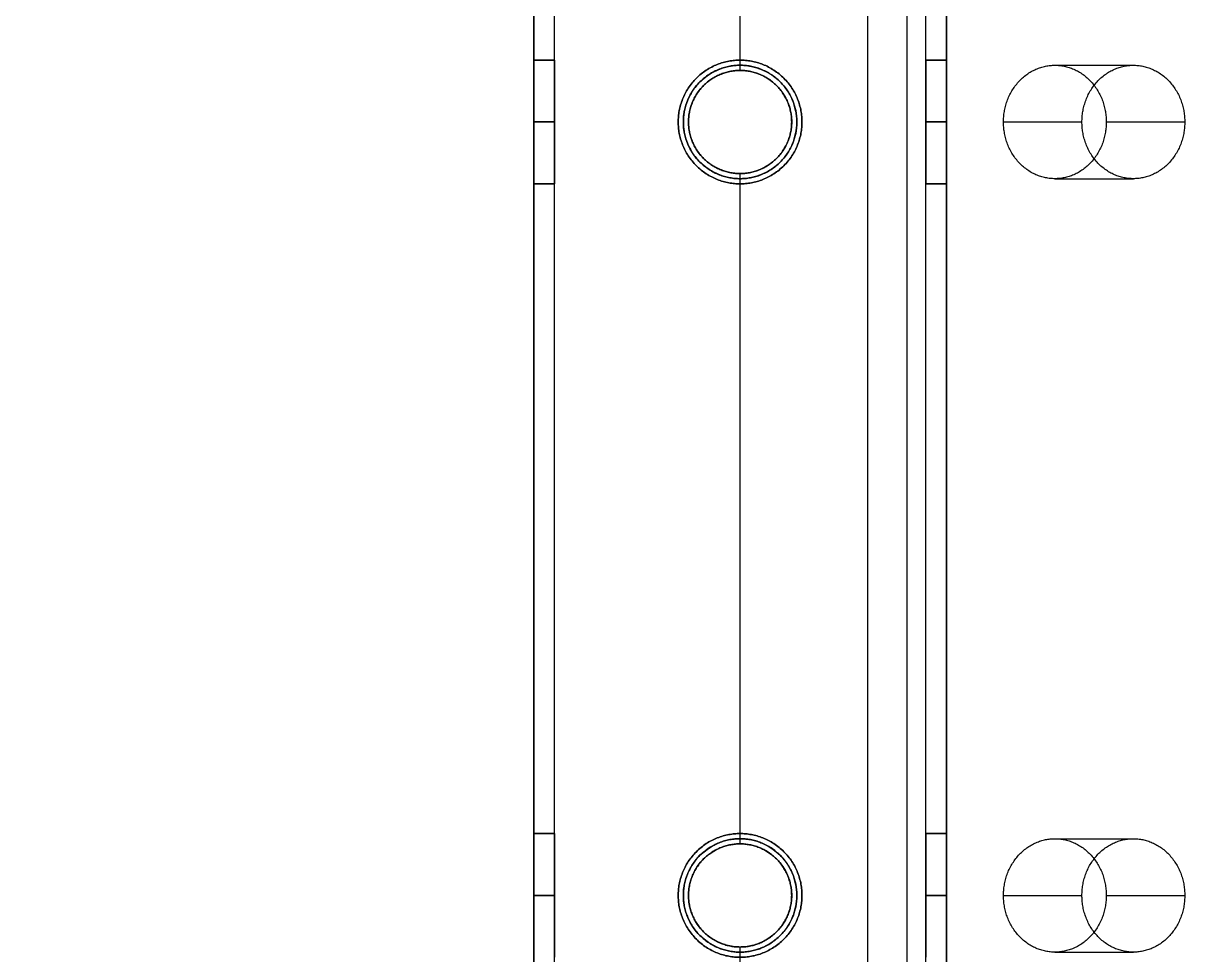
# Model space of a CAD drawing. Header units: millimetres. Extents: x -6529 to 809, y -8611 to 207.
# Drawn here: x -4729.6 to -4617, y -4998.1 to -4907.8 of the extents above; entities that cross this region are included whole.
import ezdxf

# ---------------------------------------------------------------- set-up
doc = ezdxf.new("R2010")
doc.units = ezdxf.units.MM
doc.header["$MEASUREMENT"] = 0
for name, color, linetype, true_color in [('gaten$11mm', 7, 'Continuous', 0xff6a35), ('platen', 7, 'Continuous', 0x007f00), ('staal', 5, 'Continuous', 0x0000ff)]:
    doc.layers.add(name, color=color, linetype=linetype, true_color=true_color)

# ---------------------------------------------------------------- blocks, each defined once
blk = doc.blocks.new('plaat base')
at = {"layer": 'platen'}
for p, q in [((1145.5, 43.5), (1145.5, 43.5, 18)), ((1220.5, 43.5), (1220.5, 43.5, 18)), ((1140, 38), (1140, 38, 18)), ((1151, 38), (1151, 38, 18)), ((1215, 38), (1215, 38, 18)), ((1226, 38), (1226, 38, 18)), ((1145.5, 32.5), (1145.5, 32.5, 18)), ((1220.5, 32.5), (1220.5, 32.5, 18)), ((20, -32), (20, -32, 18)), ((14.5, -37.5), (14.5, -37.5, 18)), ((25.5, -37.5), (25.5, -37.5, 18)), ((20, -43), (20, -43, 18)), ((20, -107), (20, -107, 18)), ((14.5, -112.5), (14.5, -112.5, 18)), ((25.5, -112.5), (25.5, -112.5, 18)), ((20, -118), (20, -118, 18))]:
    blk.add_line(p, q, dxfattribs=at)
for points in [[(1258, 58), (1108, 58), (958, 58)], [(1258, 58, 18), (1108, 58, 18), (958, 58, 18)], [(1258, 58, 9), (1108, 58, 9), (958, 58, 9)], [(0, 0), (0, -150), (0, -300)], [(0, 0, 18), (0, -150, 18), (0, -300, 18)], [(0, 0, 9), (0, -150, 9), (0, -300, 9)]]:
    blk.add_open_spline(points, degree=2, dxfattribs=at)
for points in [[(1145.5, 43.5), (1151, 43.5), (1151, 38), (1151, 32.5), (1145.5, 32.5), (1140, 32.5), (1140, 38), (1140, 43.5), (1145.5, 43.5)], [(1145.5, 43.5, 18), (1151, 43.5, 18), (1151, 38, 18), (1151, 32.5, 18), (1145.5, 32.5, 18), (1140, 32.5, 18), (1140, 38, 18), (1140, 43.5, 18), (1145.5, 43.5, 18)], [(1220.5, 43.5), (1226, 43.5), (1226, 38), (1226, 32.5), (1220.5, 32.5), (1215, 32.5), (1215, 38), (1215, 43.5), (1220.5, 43.5)], [(1220.5, 43.5, 18), (1226, 43.5, 18), (1226, 38, 18), (1226, 32.5, 18), (1220.5, 32.5, 18), (1215, 32.5, 18), (1215, 38, 18), (1215, 43.5, 18), (1220.5, 43.5, 18)], [(25.5, -37.5), (25.5, -43), (20, -43), (14.5, -43), (14.5, -37.5), (14.5, -32), (20, -32), (25.5, -32), (25.5, -37.5)], [(25.5, -37.5, 18), (25.5, -43, 18), (20, -43, 18), (14.5, -43, 18), (14.5, -37.5, 18), (14.5, -32, 18), (20, -32, 18), (25.5, -32, 18), (25.5, -37.5, 18)], [(25.5, -112.5), (25.5, -118), (20, -118), (14.5, -118), (14.5, -112.5), (14.5, -107), (20, -107), (25.5, -107), (25.5, -112.5)], [(25.5, -112.5, 18), (25.5, -118, 18), (20, -118, 18), (14.5, -118, 18), (14.5, -112.5, 18), (14.5, -107, 18), (20, -107, 18), (25.5, -107, 18), (25.5, -112.5, 18)]]:
    blk.add_rational_spline(points, [1, 0.707106781187, 1, 0.707106781187, 1, 0.707106781187, 1, 0.707106781187, 1], degree=2, knots=[-31.415927, -31.415927, -31.415927, -23.561945, -23.561945, -15.707963, -15.707963, -7.853982, -7.853982, 0, 0, 0], dxfattribs=at)
blk = doc.blocks.new('top plaat')
at = {"layer": 'platen'}
for p, q in [((20, -50), (20, -50, 18)), ((14.5, -55.5), (14.5, -55.5, 18)), ((25.5, -55.5), (25.5, -55.5, 18)), ((20, -61), (20, -61, 18)), ((20, -125), (20, -125, 18)), ((14.5, -130.5), (14.5, -130.5, 18)), ((25.5, -130.5), (25.5, -130.5, 18)), ((20, -136), (20, -136, 18))]:
    blk.add_line(p, q, dxfattribs=at)
for points in [[(0, 0), (0, -309), (0, -618), (0, -927), (0, -1236)], [(0, 0, 18), (0, -309, 18), (0, -618, 18), (0, -927, 18), (0, -1236, 18)], [(0, 0, 9), (0, -309, 9), (0, -618, 9), (0, -927, 9), (0, -1236, 9)]]:
    blk.add_open_spline(points, degree=2, knots=[4655.052018, 4655.052018, 4655.052018, 5274.345164, 5274.345164, 5893.638309, 5893.638309, 5893.638309], dxfattribs=at)
for points, knots in [([(25.5, -55.5), (25.5, -61), (20, -61), (14.5, -61), (14.5, -55.5), (14.5, -50), (20, -50), (25.5, -50), (25.5, -55.5)], [-31.415927, -31.415927, -31.415927, -23.561945, -23.561945, -15.707963, -15.707963, -7.853982, -7.853982, 0, 0, 0]), ([(25.5, -55.5, 18), (25.5, -61, 18), (20, -61, 18), (14.5, -61, 18), (14.5, -55.5, 18), (14.5, -50, 18), (20, -50, 18), (25.5, -50, 18), (25.5, -55.5, 18)], [-31.415927, -31.415927, -31.415927, -23.561945, -23.561945, -15.707963, -15.707963, -7.853982, -7.853982, 0, 0, 0]), ([(25.5, -55.5, 9), (25.5, -50, 9), (20, -50, 9), (14.5, -50, 9), (14.5, -55.5, 9), (14.5, -61, 9), (20, -61, 9), (25.5, -61, 9), (25.5, -55.5, 9)], [0, 0, 0, 7.853982, 7.853982, 15.707963, 15.707963, 23.561945, 23.561945, 31.415927, 31.415927, 31.415927]), ([(25.5, -130.5), (25.5, -136), (20, -136), (14.5, -136), (14.5, -130.5), (14.5, -125), (20, -125), (25.5, -125), (25.5, -130.5)], [-31.415927, -31.415927, -31.415927, -23.561945, -23.561945, -15.707963, -15.707963, -7.853982, -7.853982, 0, 0, 0]), ([(25.5, -130.5, 18), (25.5, -136, 18), (20, -136, 18), (14.5, -136, 18), (14.5, -130.5, 18), (14.5, -125, 18), (20, -125, 18), (25.5, -125, 18), (25.5, -130.5, 18)], [-31.415927, -31.415927, -31.415927, -23.561945, -23.561945, -15.707963, -15.707963, -7.853982, -7.853982, 0, 0, 0]), ([(25.5, -130.5, 9), (25.5, -125, 9), (20, -125, 9), (14.5, -125, 9), (14.5, -130.5, 9), (14.5, -136, 9), (20, -136, 9), (25.5, -136, 9), (25.5, -130.5, 9)], [0, 0, 0, 7.853982, 7.853982, 15.707963, 15.707963, 23.561945, 23.561945, 31.415927, 31.415927, 31.415927])]:
    blk.add_rational_spline(points, [1, 0.707106781187, 1, 0.707106781187, 1, 0.707106781187, 1, 0.707106781187, 1], degree=2, knots=knots, dxfattribs=at)

msp = doc.modelspace()

# ---------------------------------------------------------------- linework, layer by layer
at = {"layer": 'gaten$11mm'}
for centre in [(-4660.11, -4917.39), (-4660.11, -4992.39)]:
    msp.add_circle(centre, 5.5, dxfattribs=at)
at = {"layer": 'gaten$11mm', "extrusion": (1, 2.22045e-16, 0)}
for centre in [(-4917.39, 20, -4640.11), (-4992.39, 20, -4640.11)]:
    msp.add_circle(centre, 5.5, dxfattribs=at)
at = {"layer": 'staal'}
for p, q in [((-4680.11, -4911.39, 1296), (-4678.11, -4911.39, 1296)), ((-4678.11, -4911.39, 20), (-4680.11, -4911.39, 20)), ((-4660.11, -4911.39, 38), (-4660.11, -4911.39, 40)), ((-4660.11, -4911.39), (-4660.11, -4911.39, 2)), ((-4642.11, -4911.39, 1296), (-4640.11, -4911.39, 1296)), ((-4640.11, -4911.39, 20), (-4642.11, -4911.39, 20)), ((-4660.11, -4912.39, 1314), (-4660.11, -4912.39, 1316)), ((-4660.11, -4912.39, 1276), (-4660.11, -4912.39, 1278)), ((-4680.11, -4917.39, 1290), (-4678.11, -4917.39, 1290)), ((-4680.11, -4917.39, 1302), (-4678.11, -4917.39, 1302)), ((-4678.11, -4917.39, 14), (-4680.11, -4917.39, 14)), ((-4678.11, -4917.39, 26), (-4680.11, -4917.39, 26)), ((-4666.11, -4917.39, 38), (-4666.11, -4917.39, 40)), ((-4666.11, -4917.39), (-4666.11, -4917.39, 2)), ((-4665.11, -4917.39, 1276), (-4665.11, -4917.39, 1278)), ((-4665.11, -4917.39, 1314), (-4665.11, -4917.39, 1316)), ((-4655.11, -4917.39, 1314), (-4655.11, -4917.39, 1316)), ((-4655.11, -4917.39, 1276), (-4655.11, -4917.39, 1278)), ((-4654.11, -4917.39, 38), (-4654.11, -4917.39, 40)), ((-4654.11, -4917.39), (-4654.11, -4917.39, 2)), ((-4642.11, -4917.39, 1290), (-4640.11, -4917.39, 1290)), ((-4642.11, -4917.39, 1302), (-4640.11, -4917.39, 1302)), ((-4640.11, -4917.39, 14), (-4642.11, -4917.39, 14)), ((-4640.11, -4917.39, 26), (-4642.11, -4917.39, 26)), ((-4660.11, -4922.39, 1314), (-4660.11, -4922.39, 1316)), ((-4660.11, -4922.39, 1276), (-4660.11, -4922.39, 1278)), ((-4680.11, -4923.39, 1296), (-4678.11, -4923.39, 1296)), ((-4678.11, -4923.39, 20), (-4680.11, -4923.39, 20)), ((-4660.11, -4923.39, 38), (-4660.11, -4923.39, 40)), ((-4660.11, -4923.39), (-4660.11, -4923.39, 2)), ((-4642.11, -4923.39, 1296), (-4640.11, -4923.39, 1296)), ((-4640.11, -4923.39, 20), (-4642.11, -4923.39, 20)), ((-4680.11, -4986.39, 1296), (-4678.11, -4986.39, 1296)), ((-4678.11, -4986.39, 20), (-4680.11, -4986.39, 20)), ((-4660.11, -4986.39, 38), (-4660.11, -4986.39, 40)), ((-4660.11, -4986.39), (-4660.11, -4986.39, 2)), ((-4642.11, -4986.39, 1296), (-4640.11, -4986.39, 1296)), ((-4640.11, -4986.39, 20), (-4642.11, -4986.39, 20)), ((-4660.11, -4987.39, 1314), (-4660.11, -4987.39, 1316)), ((-4660.11, -4987.39, 1276), (-4660.11, -4987.39, 1278)), ((-4680.11, -4992.39, 1290), (-4678.11, -4992.39, 1290)), ((-4680.11, -4992.39, 1302), (-4678.11, -4992.39, 1302)), ((-4678.11, -4992.39, 14), (-4680.11, -4992.39, 14)), ((-4678.11, -4992.39, 26), (-4680.11, -4992.39, 26)), ((-4666.11, -4992.39, 38), (-4666.11, -4992.39, 40)), ((-4666.11, -4992.39), (-4666.11, -4992.39, 2)), ((-4665.11, -4992.39, 1276), (-4665.11, -4992.39, 1278)), ((-4665.11, -4992.39, 1314), (-4665.11, -4992.39, 1316)), ((-4655.11, -4992.39, 1314), (-4655.11, -4992.39, 1316)), ((-4655.11, -4992.39, 1276), (-4655.11, -4992.39, 1278)), ((-4654.11, -4992.39, 38), (-4654.11, -4992.39, 40)), ((-4654.11, -4992.39), (-4654.11, -4992.39, 2)), ((-4642.11, -4992.39, 1290), (-4640.11, -4992.39, 1290)), ((-4642.11, -4992.39, 1302), (-4640.11, -4992.39, 1302)), ((-4640.11, -4992.39, 14), (-4642.11, -4992.39, 14)), ((-4640.11, -4992.39, 26), (-4642.11, -4992.39, 26)), ((-4660.11, -4997.39, 1314), (-4660.11, -4997.39, 1316)), ((-4660.11, -4997.39, 1276), (-4660.11, -4997.39, 1278))]:
    msp.add_line(p, q, dxfattribs=at)
for points in [[(-4640.11, -5087.89), (-5956.11, -5087.89), (-5956.11, -3771.89), (-4640.11, -3771.89)], [(-4680.11, -5047.89), (-5916.11, -5047.89), (-5916.11, -3811.89), (-4680.11, -3811.89)]]:
    msp.add_lwpolyline(points, close=True, dxfattribs=at)
for centre in [(-4660.11, -4917.39, 1276), (-4660.11, -4917.39, 1315), (-4660.11, -4917.39, 1277), (-4660.11, -4992.39, 1276), (-4660.11, -4992.39, 1315), (-4660.11, -4992.39, 1277)]:
    msp.add_circle(centre, 5, dxfattribs=at)
for points in [[(-4640.11, -5087.89, 1276), (-4640.11, -4429.89, 1276), (-4640.11, -3771.89, 1276)], [(-4640.11, -5087.89, 1316), (-4640.11, -4429.89, 1316), (-4640.11, -3771.89, 1316)], [(-4640.11, -5087.89), (-4640.11, -4429.89), (-4640.11, -3771.89)], [(-4640.11, -5087.89, 40), (-4640.11, -4429.89, 40), (-4640.11, -3771.89, 40)], [(-4642.11, -5085.89, 1314), (-4642.11, -4429.89, 1314), (-4642.11, -3773.89, 1314)], [(-4642.11, -5085.89, 1278), (-4642.11, -4429.89, 1278), (-4642.11, -3773.89, 1278)], [(-4642.11, -5085.89, 38), (-4642.11, -4429.89, 38), (-4642.11, -3773.89, 38)], [(-4642.11, -5085.89, 2), (-4642.11, -4429.89, 2), (-4642.11, -3773.89, 2)], [(-4678.11, -5049.89, 1314), (-4678.11, -4429.89, 1314), (-4678.11, -3809.89, 1314)], [(-4678.11, -5049.89, 1278), (-4678.11, -4429.89, 1278), (-4678.11, -3809.89, 1278)], [(-4678.11, -5049.89, 38), (-4678.11, -4429.89, 38), (-4678.11, -3809.89, 38)], [(-4678.11, -5049.89, 2), (-4678.11, -4429.89, 2), (-4678.11, -3809.89, 2)], [(-4680.11, -5047.89, 1276), (-4680.11, -4429.89, 1276), (-4680.11, -3811.89, 1276)], [(-4680.11, -5047.89, 1316), (-4680.11, -4429.89, 1316), (-4680.11, -3811.89, 1316)], [(-4680.11, -5047.89), (-4680.11, -4429.89), (-4680.11, -3811.89)], [(-4680.11, -5047.89, 40), (-4680.11, -4429.89, 40), (-4680.11, -3811.89, 40)], [(-4660.11, -4912.39, 1316), (-4660.11, -4879.89, 1316), (-4660.11, -4847.39, 1316)], [(-4660.11, -4912.39, 1314), (-4660.11, -4879.89, 1314), (-4660.11, -4847.39, 1314)], [(-4660.11, -4912.39, 1278), (-4660.11, -4879.89, 1278), (-4660.11, -4847.39, 1278)], [(-4660.11, -4912.39, 1276), (-4660.11, -4879.89, 1276), (-4660.11, -4847.39, 1276)], [(-4680.11, -4911.39, 1296), (-4680.11, -4879.89, 1296), (-4680.11, -4848.39, 1296)], [(-4680.11, -4911.39, 20), (-4680.11, -4879.89, 20), (-4680.11, -4848.39, 20)], [(-4678.11, -4911.39, 1296), (-4678.11, -4879.89, 1296), (-4678.11, -4848.39, 1296)], [(-4678.11, -4911.39, 20), (-4678.11, -4879.89, 20), (-4678.11, -4848.39, 20)], [(-4660.11, -4911.39, 40), (-4660.11, -4879.89, 40), (-4660.11, -4848.39, 40)], [(-4660.11, -4911.39, 38), (-4660.11, -4879.89, 38), (-4660.11, -4848.39, 38)], [(-4660.11, -4911.39, 2), (-4660.11, -4879.89, 2), (-4660.11, -4848.39, 2)], [(-4660.11, -4911.39), (-4660.11, -4879.89), (-4660.11, -4848.39)], [(-4642.11, -4911.39, 1296), (-4642.11, -4879.89, 1296), (-4642.11, -4848.39, 1296)], [(-4642.11, -4911.39, 20), (-4642.11, -4879.89, 20), (-4642.11, -4848.39, 20)], [(-4640.11, -4911.39, 1296), (-4640.11, -4879.89, 1296), (-4640.11, -4848.39, 1296)], [(-4640.11, -4911.39, 20), (-4640.11, -4879.89, 20), (-4640.11, -4848.39, 20)], [(-4660.11, -4987.39, 1316), (-4660.11, -4954.89, 1316), (-4660.11, -4922.39, 1316)], [(-4660.11, -4987.39, 1314), (-4660.11, -4954.89, 1314), (-4660.11, -4922.39, 1314)], [(-4660.11, -4987.39, 1278), (-4660.11, -4954.89, 1278), (-4660.11, -4922.39, 1278)], [(-4660.11, -4987.39, 1276), (-4660.11, -4954.89, 1276), (-4660.11, -4922.39, 1276)], [(-4680.11, -4986.39, 1296), (-4680.11, -4954.89, 1296), (-4680.11, -4923.39, 1296)], [(-4680.11, -4986.39, 20), (-4680.11, -4954.89, 20), (-4680.11, -4923.39, 20)], [(-4678.11, -4986.39, 1296), (-4678.11, -4954.89, 1296), (-4678.11, -4923.39, 1296)], [(-4678.11, -4986.39, 20), (-4678.11, -4954.89, 20), (-4678.11, -4923.39, 20)], [(-4660.11, -4986.39, 40), (-4660.11, -4954.89, 40), (-4660.11, -4923.39, 40)], [(-4660.11, -4986.39, 38), (-4660.11, -4954.89, 38), (-4660.11, -4923.39, 38)], [(-4660.11, -4986.39, 2), (-4660.11, -4954.89, 2), (-4660.11, -4923.39, 2)], [(-4660.11, -4986.39), (-4660.11, -4954.89), (-4660.11, -4923.39)], [(-4642.11, -4986.39, 1296), (-4642.11, -4954.89, 1296), (-4642.11, -4923.39, 1296)], [(-4642.11, -4986.39, 20), (-4642.11, -4954.89, 20), (-4642.11, -4923.39, 20)], [(-4640.11, -4986.39, 1296), (-4640.11, -4954.89, 1296), (-4640.11, -4923.39, 1296)], [(-4640.11, -4986.39, 20), (-4640.11, -4954.89, 20), (-4640.11, -4923.39, 20)], [(-4660.11, -5067.89, 1316), (-4660.11, -5032.64, 1316), (-4660.11, -4997.39, 1316)], [(-4660.11, -5067.89, 1314), (-4660.11, -5032.64, 1314), (-4660.11, -4997.39, 1314)], [(-4660.11, -5067.89, 1278), (-4660.11, -5032.64, 1278), (-4660.11, -4997.39, 1278)], [(-4660.11, -5067.89, 1276), (-4660.11, -5032.64, 1276), (-4660.11, -4997.39, 1276)]]:
    msp.add_open_spline(points, degree=2, dxfattribs=at)
for points, knots in [([(-4680.11, -4917.39, 1290), (-4680.11, -4911.39, 1290), (-4680.11, -4911.39, 1296), (-4680.11, -4911.39, 1302), (-4680.11, -4917.39, 1302), (-4680.11, -4923.39, 1302), (-4680.11, -4923.39, 1296), (-4680.11, -4923.39, 1290), (-4680.11, -4917.39, 1290)], [-31.415927, -31.415927, -31.415927, -23.561945, -23.561945, -15.707963, -15.707963, -7.853982, -7.853982, 0, 0, 0]), ([(-4680.11, -4917.39, 14), (-4680.11, -4911.39, 14), (-4680.11, -4911.39, 20), (-4680.11, -4911.39, 26), (-4680.11, -4917.39, 26), (-4680.11, -4923.39, 26), (-4680.11, -4923.39, 20), (-4680.11, -4923.39, 14), (-4680.11, -4917.39, 14)], [-31.415927, -31.415927, -31.415927, -23.561945, -23.561945, -15.707963, -15.707963, -7.853982, -7.853982, 0, 0, 0]), ([(-4678.11, -4917.39, 1290), (-4678.11, -4923.39, 1290), (-4678.11, -4923.39, 1296), (-4678.11, -4923.39, 1302), (-4678.11, -4917.39, 1302), (-4678.11, -4911.39, 1302), (-4678.11, -4911.39, 1296), (-4678.11, -4911.39, 1290), (-4678.11, -4917.39, 1290)], [0, 0, 0, 7.853982, 7.853982, 15.707963, 15.707963, 23.561945, 23.561945, 31.415927, 31.415927, 31.415927]), ([(-4678.11, -4917.39, 14), (-4678.11, -4923.39, 14), (-4678.11, -4923.39, 20), (-4678.11, -4923.39, 26), (-4678.11, -4917.39, 26), (-4678.11, -4911.39, 26), (-4678.11, -4911.39, 20), (-4678.11, -4911.39, 14), (-4678.11, -4917.39, 14)], [0, 0, 0, 7.853982, 7.853982, 15.707963, 15.707963, 23.561945, 23.561945, 31.415927, 31.415927, 31.415927]), ([(-4666.11, -4917.39, 40), (-4666.11, -4911.39, 40), (-4660.11, -4911.39, 40), (-4654.11, -4911.39, 40), (-4654.11, -4917.39, 40), (-4654.11, -4923.39, 40), (-4660.11, -4923.39, 40), (-4666.11, -4923.39, 40), (-4666.11, -4917.39, 40)], [-31.415927, -31.415927, -31.415927, -23.561945, -23.561945, -15.707963, -15.707963, -7.853982, -7.853982, 0, 0, 0]), ([(-4666.11, -4917.39, 38), (-4666.11, -4923.39, 38), (-4660.11, -4923.39, 38), (-4654.11, -4923.39, 38), (-4654.11, -4917.39, 38), (-4654.11, -4911.39, 38), (-4660.11, -4911.39, 38), (-4666.11, -4911.39, 38), (-4666.11, -4917.39, 38)], [0, 0, 0, 7.853982, 7.853982, 15.707963, 15.707963, 23.561945, 23.561945, 31.415927, 31.415927, 31.415927]), ([(-4666.11, -4917.39, 2), (-4666.11, -4911.39, 2), (-4660.11, -4911.39, 2), (-4654.11, -4911.39, 2), (-4654.11, -4917.39, 2), (-4654.11, -4923.39, 2), (-4660.11, -4923.39, 2), (-4666.11, -4923.39, 2), (-4666.11, -4917.39, 2)], [-31.415927, -31.415927, -31.415927, -23.561945, -23.561945, -15.707963, -15.707963, -7.853982, -7.853982, 0, 0, 0]), ([(-4666.11, -4917.39), (-4666.11, -4923.39), (-4660.11, -4923.39), (-4654.11, -4923.39), (-4654.11, -4917.39), (-4654.11, -4911.39), (-4660.11, -4911.39), (-4666.11, -4911.39), (-4666.11, -4917.39)], [0, 0, 0, 7.853982, 7.853982, 15.707963, 15.707963, 23.561945, 23.561945, 31.415927, 31.415927, 31.415927]), ([(-4642.11, -4917.39, 1290), (-4642.11, -4911.39, 1290), (-4642.11, -4911.39, 1296), (-4642.11, -4911.39, 1302), (-4642.11, -4917.39, 1302), (-4642.11, -4923.39, 1302), (-4642.11, -4923.39, 1296), (-4642.11, -4923.39, 1290), (-4642.11, -4917.39, 1290)], [-31.415927, -31.415927, -31.415927, -23.561945, -23.561945, -15.707963, -15.707963, -7.853982, -7.853982, 0, 0, 0]), ([(-4642.11, -4917.39, 14), (-4642.11, -4911.39, 14), (-4642.11, -4911.39, 20), (-4642.11, -4911.39, 26), (-4642.11, -4917.39, 26), (-4642.11, -4923.39, 26), (-4642.11, -4923.39, 20), (-4642.11, -4923.39, 14), (-4642.11, -4917.39, 14)], [-31.415927, -31.415927, -31.415927, -23.561945, -23.561945, -15.707963, -15.707963, -7.853982, -7.853982, 0, 0, 0]), ([(-4640.11, -4917.39, 1290), (-4640.11, -4923.39, 1290), (-4640.11, -4923.39, 1296), (-4640.11, -4923.39, 1302), (-4640.11, -4917.39, 1302), (-4640.11, -4911.39, 1302), (-4640.11, -4911.39, 1296), (-4640.11, -4911.39, 1290), (-4640.11, -4917.39, 1290)], [0, 0, 0, 7.853982, 7.853982, 15.707963, 15.707963, 23.561945, 23.561945, 31.415927, 31.415927, 31.415927]), ([(-4640.11, -4917.39, 14), (-4640.11, -4923.39, 14), (-4640.11, -4923.39, 20), (-4640.11, -4923.39, 26), (-4640.11, -4917.39, 26), (-4640.11, -4911.39, 26), (-4640.11, -4911.39, 20), (-4640.11, -4911.39, 14), (-4640.11, -4917.39, 14)], [0, 0, 0, 7.853982, 7.853982, 15.707963, 15.707963, 23.561945, 23.561945, 31.415927, 31.415927, 31.415927]), ([(-4665.11, -4917.39, 1316), (-4665.11, -4912.39, 1316), (-4660.11, -4912.39, 1316), (-4655.11, -4912.39, 1316), (-4655.11, -4917.39, 1316), (-4655.11, -4922.39, 1316), (-4660.11, -4922.39, 1316), (-4665.11, -4922.39, 1316), (-4665.11, -4917.39, 1316)], [-31.415927, -31.415927, -31.415927, -23.561945, -23.561945, -15.707963, -15.707963, -7.853982, -7.853982, 0, 0, 0]), ([(-4665.11, -4917.39, 1314), (-4665.11, -4922.39, 1314), (-4660.11, -4922.39, 1314), (-4655.11, -4922.39, 1314), (-4655.11, -4917.39, 1314), (-4655.11, -4912.39, 1314), (-4660.11, -4912.39, 1314), (-4665.11, -4912.39, 1314), (-4665.11, -4917.39, 1314)], [0, 0, 0, 7.853982, 7.853982, 15.707963, 15.707963, 23.561945, 23.561945, 31.415927, 31.415927, 31.415927]), ([(-4665.11, -4917.39, 1278), (-4665.11, -4912.39, 1278), (-4660.11, -4912.39, 1278), (-4655.11, -4912.39, 1278), (-4655.11, -4917.39, 1278), (-4655.11, -4922.39, 1278), (-4660.11, -4922.39, 1278), (-4665.11, -4922.39, 1278), (-4665.11, -4917.39, 1278)], [-31.415927, -31.415927, -31.415927, -23.561945, -23.561945, -15.707963, -15.707963, -7.853982, -7.853982, 0, 0, 0]), ([(-4680.11, -4992.39, 1290), (-4680.11, -4986.39, 1290), (-4680.11, -4986.39, 1296), (-4680.11, -4986.39, 1302), (-4680.11, -4992.39, 1302), (-4680.11, -4998.39, 1302), (-4680.11, -4998.39, 1296), (-4680.11, -4998.39, 1290), (-4680.11, -4992.39, 1290)], [-31.415927, -31.415927, -31.415927, -23.561945, -23.561945, -15.707963, -15.707963, -7.853982, -7.853982, 0, 0, 0]), ([(-4680.11, -4992.39, 14), (-4680.11, -4986.39, 14), (-4680.11, -4986.39, 20), (-4680.11, -4986.39, 26), (-4680.11, -4992.39, 26), (-4680.11, -4998.39, 26), (-4680.11, -4998.39, 20), (-4680.11, -4998.39, 14), (-4680.11, -4992.39, 14)], [-31.415927, -31.415927, -31.415927, -23.561945, -23.561945, -15.707963, -15.707963, -7.853982, -7.853982, 0, 0, 0]), ([(-4678.11, -4992.39, 1290), (-4678.11, -4998.39, 1290), (-4678.11, -4998.39, 1296), (-4678.11, -4998.39, 1302), (-4678.11, -4992.39, 1302), (-4678.11, -4986.39, 1302), (-4678.11, -4986.39, 1296), (-4678.11, -4986.39, 1290), (-4678.11, -4992.39, 1290)], [0, 0, 0, 7.853982, 7.853982, 15.707963, 15.707963, 23.561945, 23.561945, 31.415927, 31.415927, 31.415927]), ([(-4678.11, -4992.39, 14), (-4678.11, -4998.39, 14), (-4678.11, -4998.39, 20), (-4678.11, -4998.39, 26), (-4678.11, -4992.39, 26), (-4678.11, -4986.39, 26), (-4678.11, -4986.39, 20), (-4678.11, -4986.39, 14), (-4678.11, -4992.39, 14)], [0, 0, 0, 7.853982, 7.853982, 15.707963, 15.707963, 23.561945, 23.561945, 31.415927, 31.415927, 31.415927]), ([(-4666.11, -4992.39, 40), (-4666.11, -4986.39, 40), (-4660.11, -4986.39, 40), (-4654.11, -4986.39, 40), (-4654.11, -4992.39, 40), (-4654.11, -4998.39, 40), (-4660.11, -4998.39, 40), (-4666.11, -4998.39, 40), (-4666.11, -4992.39, 40)], [-31.415927, -31.415927, -31.415927, -23.561945, -23.561945, -15.707963, -15.707963, -7.853982, -7.853982, 0, 0, 0]), ([(-4666.11, -4992.39, 38), (-4666.11, -4998.39, 38), (-4660.11, -4998.39, 38), (-4654.11, -4998.39, 38), (-4654.11, -4992.39, 38), (-4654.11, -4986.39, 38), (-4660.11, -4986.39, 38), (-4666.11, -4986.39, 38), (-4666.11, -4992.39, 38)], [0, 0, 0, 7.853982, 7.853982, 15.707963, 15.707963, 23.561945, 23.561945, 31.415927, 31.415927, 31.415927]), ([(-4666.11, -4992.39, 2), (-4666.11, -4986.39, 2), (-4660.11, -4986.39, 2), (-4654.11, -4986.39, 2), (-4654.11, -4992.39, 2), (-4654.11, -4998.39, 2), (-4660.11, -4998.39, 2), (-4666.11, -4998.39, 2), (-4666.11, -4992.39, 2)], [-31.415927, -31.415927, -31.415927, -23.561945, -23.561945, -15.707963, -15.707963, -7.853982, -7.853982, 0, 0, 0]), ([(-4666.11, -4992.39), (-4666.11, -4998.39), (-4660.11, -4998.39), (-4654.11, -4998.39), (-4654.11, -4992.39), (-4654.11, -4986.39), (-4660.11, -4986.39), (-4666.11, -4986.39), (-4666.11, -4992.39)], [0, 0, 0, 7.853982, 7.853982, 15.707963, 15.707963, 23.561945, 23.561945, 31.415927, 31.415927, 31.415927]), ([(-4642.11, -4992.39, 1290), (-4642.11, -4986.39, 1290), (-4642.11, -4986.39, 1296), (-4642.11, -4986.39, 1302), (-4642.11, -4992.39, 1302), (-4642.11, -4998.39, 1302), (-4642.11, -4998.39, 1296), (-4642.11, -4998.39, 1290), (-4642.11, -4992.39, 1290)], [-31.415927, -31.415927, -31.415927, -23.561945, -23.561945, -15.707963, -15.707963, -7.853982, -7.853982, 0, 0, 0]), ([(-4642.11, -4992.39, 14), (-4642.11, -4986.39, 14), (-4642.11, -4986.39, 20), (-4642.11, -4986.39, 26), (-4642.11, -4992.39, 26), (-4642.11, -4998.39, 26), (-4642.11, -4998.39, 20), (-4642.11, -4998.39, 14), (-4642.11, -4992.39, 14)], [-31.415927, -31.415927, -31.415927, -23.561945, -23.561945, -15.707963, -15.707963, -7.853982, -7.853982, 0, 0, 0]), ([(-4640.11, -4992.39, 1290), (-4640.11, -4998.39, 1290), (-4640.11, -4998.39, 1296), (-4640.11, -4998.39, 1302), (-4640.11, -4992.39, 1302), (-4640.11, -4986.39, 1302), (-4640.11, -4986.39, 1296), (-4640.11, -4986.39, 1290), (-4640.11, -4992.39, 1290)], [0, 0, 0, 7.853982, 7.853982, 15.707963, 15.707963, 23.561945, 23.561945, 31.415927, 31.415927, 31.415927]), ([(-4640.11, -4992.39, 14), (-4640.11, -4998.39, 14), (-4640.11, -4998.39, 20), (-4640.11, -4998.39, 26), (-4640.11, -4992.39, 26), (-4640.11, -4986.39, 26), (-4640.11, -4986.39, 20), (-4640.11, -4986.39, 14), (-4640.11, -4992.39, 14)], [0, 0, 0, 7.853982, 7.853982, 15.707963, 15.707963, 23.561945, 23.561945, 31.415927, 31.415927, 31.415927]), ([(-4665.11, -4992.39, 1316), (-4665.11, -4987.39, 1316), (-4660.11, -4987.39, 1316), (-4655.11, -4987.39, 1316), (-4655.11, -4992.39, 1316), (-4655.11, -4997.39, 1316), (-4660.11, -4997.39, 1316), (-4665.11, -4997.39, 1316), (-4665.11, -4992.39, 1316)], [-31.415927, -31.415927, -31.415927, -23.561945, -23.561945, -15.707963, -15.707963, -7.853982, -7.853982, 0, 0, 0]), ([(-4665.11, -4992.39, 1314), (-4665.11, -4997.39, 1314), (-4660.11, -4997.39, 1314), (-4655.11, -4997.39, 1314), (-4655.11, -4992.39, 1314), (-4655.11, -4987.39, 1314), (-4660.11, -4987.39, 1314), (-4665.11, -4987.39, 1314), (-4665.11, -4992.39, 1314)], [0, 0, 0, 7.853982, 7.853982, 15.707963, 15.707963, 23.561945, 23.561945, 31.415927, 31.415927, 31.415927]), ([(-4665.11, -4992.39, 1278), (-4665.11, -4987.39, 1278), (-4660.11, -4987.39, 1278), (-4655.11, -4987.39, 1278), (-4655.11, -4992.39, 1278), (-4655.11, -4997.39, 1278), (-4660.11, -4997.39, 1278), (-4665.11, -4997.39, 1278), (-4665.11, -4992.39, 1278)], [-31.415927, -31.415927, -31.415927, -23.561945, -23.561945, -15.707963, -15.707963, -7.853982, -7.853982, 0, 0, 0])]:
    msp.add_rational_spline(points, [1, 0.707106781187, 1, 0.707106781187, 1, 0.707106781187, 1, 0.707106781187, 1], degree=2, knots=knots, dxfattribs=at)

# ---------------------------------------------------------------- block references
at = {"layer": 'platen', "rotation": 180}
for name, p in [('plaat base', (-4640.11, -5029.89, 40)), ('top plaat', (-4640.11, -5047.89, 1316))]:
    msp.add_blockref(name, p, dxfattribs=at)
at = {"layer": 'platen', "extrusion": (0.422618, 4.29577e-15, -0.906308), "rotation": 180.0000000000005}
msp.add_blockref('plaat base', (-3771.89, -3590.99, -3172.15), dxfattribs=at)

doc.saveas('drawing.dxf')
